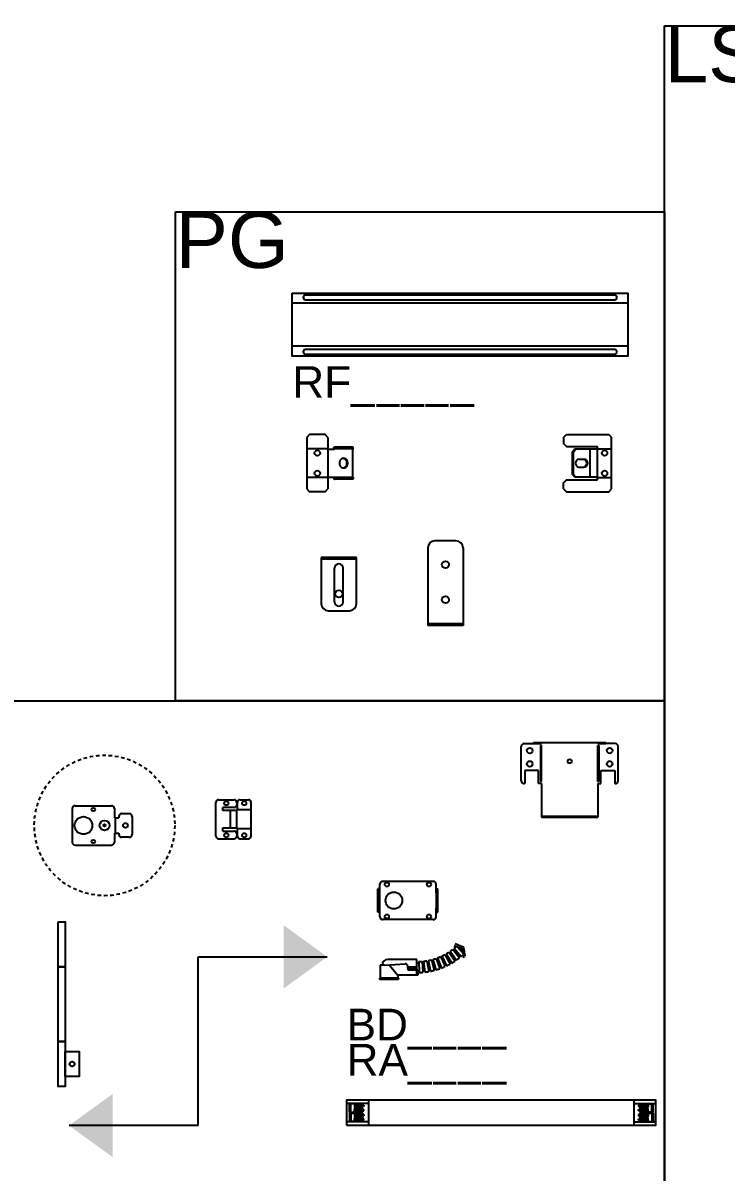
# Model space of a CAD drawing. Header units: inches. Extents: x 185 to 315, y 0 to 83.
# Drawn here: x 203.76 to 228.77, y 42.03 to 82.89 of the extents above; entities that cross this region are included whole.
import ezdxf

# ---------------------------------------------------------------- set-up
doc = ezdxf.new("R2010")
doc.units = ezdxf.units.IN
doc.header["$LTSCALE"] = 0.5
doc.header["$MEASUREMENT"] = 0
doc.linetypes.add('HIDDEN', pattern=[0.375, 0.25, -0.125])
doc.layers.get('0').update_dxf_attribs({"color": 255, "linetype": 'CONTINUOUS'})
doc.layers.add('CUST DWG', color=7, linetype='CONTINUOUS', lineweight=20)
for name, color, linetype in [('End Cap', 92, 'CONTINUOUS'), ('Hardware', 242, 'CONTINUOUS'), ('LED Board', 110, 'CONTINUOUS'), ('Mounting', 4, 'CONTINUOUS'), ('Reflector', 40, 'CONTINUOUS')]:
    doc.layers.add(name, color=color, linetype=linetype)
doc.layers.add('Joiner', color=11, linetype='CONTINUOUS', plot=False)
doc.layers.add('Text-Unprinted', color=131, linetype='CONTINUOUS', plot=False)
doc.styles.add('LSAD_Standard', font='arial.ttf')

# ---------------------------------------------------------------- blocks, each defined once
blk = doc.blocks.new('*U94')
at = {"layer": 'Mounting', "color": 0, "lineweight": 25, "transparency": 16777216}
for p, q in [((0.625, 1.301), (-0.625, 1.301)), ((-0.625, 1.301), (-0.625, -0.346)), ((0.625, 1.241), (-0.625, 1.241)), ((-0.375, 1.301), (-0.375, 1.241)), ((0.375, 1.241), (0.375, 1.301)), ((0.625, -0.346), (0.625, 1.301)), ((-0.156, -0.277), (-0.156, 0.911)), ((0.157, -0.277), (0.157, 0.911)), ((-0.375, -0.596), (0.375, -0.596))]:
    blk.add_line(p, q, dxfattribs=at)
blk.add_circle((0, 0), 0.13, dxfattribs=at)
for centre, radius, start, end in [((0, 0.911), 0.157, 0, 180), ((-0.375, -0.346), 0.25, 180, 270), ((0, -0.277), 0.156, 180, 0), ((0.375, -0.346), 0.25, 270, 0)]:
    blk.add_arc(centre, radius, start, end, dxfattribs=at)
blk = doc.blocks.new('*U95')
at = {"layer": 'Mounting', "color": 0, "ltscale": 0.5, "transparency": 16777216}
for p, q in [((0.375, 3.014), (-0.375, 3.014)), ((-0.625, 2.764), (-0.625, 0)), ((0.625, 2.764), (0.625, 0)), ((0.625, 0.06), (-0.625, 0.06)), ((0.625, 0), (-0.625, 0)), ((-0.375, 0.06), (-0.375, 0)), ((0.375, 0.06), (0.375, 0)), ((0.625, 0.136), (0.625, 0))]:
    blk.add_line(p, q, dxfattribs=at)
for centre in [(0, 2.167), (0, 0.917)]:
    blk.add_circle(centre, 0.125, dxfattribs=at)
for centre, start, end in [((-0.375, 2.764), 90, 180), ((0.375, 2.764), 0, 90)]:
    blk.add_arc(centre, 0.25, start, end, dxfattribs=at)
blk = doc.blocks.new('*U96')
at = {"layer": 'Joiner', "linetype": 'Continuous', "transparency": 16777216}
for p, q in [((-1.9, 1.018), (-2, 0.917)), ((-2, 0.917), (-2, -0.917)), ((-1.35, 1.018), (-1.9, 1.018)), ((-1.25, 0.917), (-1.35, 1.018)), ((-1.25, 0.917), (-1.25, -0.917)), ((7.133, 0.918), (7.233, 1.018)), ((7.133, 0.918), (7.133, 0.696)), ((7.233, 1.018), (8.744, 1.018)), ((8.744, 1.018), (8.844, 0.918)), ((8.844, -0.918), (8.844, 0.918)), ((-1.25, 0.509), (-2, 0.509)), ((-1.25, 0.502), (-1.014, 0.502)), ((-0.352, 0.573), (-1.01, 0.573)), ((-0.352, 0.509), (-1.01, 0.509)), ((-1.002, 0.573), (-1.002, 0.509)), ((-0.865, 0.509), (-0.865, 0.573)), ((-0.389, 0.573), (-0.389, 0.509)), ((-0.365, -0.502), (-0.365, 0.502)), ((-0.352, 0.509), (-0.352, 0.573)), ((7.233, 0.596), (7.133, 0.696)), ((7.133, 0.696), (7.233, 0.596)), ((7.233, 0.596), (8.344, 0.596)), ((7.233, 0.596), (8.344, 0.596)), ((7.45, 0.402), (7.537, 0.502)), ((7.537, 0.502), (7.45, 0.402)), ((7.576, 0.502), (7.49, 0.402)), ((7.49, 0.402), (7.576, 0.502)), ((8.344, 0.502), (7.537, 0.502)), ((8.064, 0.502), (8.064, -0.502)), ((8.344, -0.596), (8.344, 0.596)), ((8.344, 0.51), (8.844, 0.51)), ((7.45, -0.402), (7.45, 0.402)), ((7.49, 0.402), (7.45, 0.402)), ((7.49, -0.402), (7.49, 0.402)), ((7.682, 0.141), (7.872, 0.141)), ((7.45, -0.402), (7.49, -0.402)), ((7.537, -0.502), (7.45, -0.402)), ((7.49, -0.402), (7.576, -0.502)), ((7.682, -0.141), (7.872, -0.141)), ((-1.25, -0.509), (-2, -0.509)), ((-1.25, -0.502), (-1.014, -0.502)), ((-0.352, -0.509), (-1.01, -0.509)), ((-0.352, -0.573), (-1.01, -0.573)), ((-1.002, -0.573), (-1.002, -0.509)), ((-0.865, -0.509), (-0.865, -0.573)), ((-0.389, -0.573), (-0.389, -0.509)), ((-0.352, -0.509), (-0.352, -0.573)), ((7.233, -0.596), (7.133, -0.696)), ((7.133, -0.696), (7.233, -0.596)), ((7.133, -0.918), (7.133, -0.696)), ((7.233, -0.596), (8.344, -0.596)), ((7.233, -0.596), (8.344, -0.596)), ((8.344, -0.502), (7.537, -0.502)), ((8.344, -0.51), (8.844, -0.51)), ((-2, -0.917), (-1.9, -1.018)), ((-1.35, -1.018), (-1.9, -1.018)), ((-1.35, -1.018), (-1.25, -0.917)), ((7.133, -0.918), (7.233, -1.018)), ((7.233, -1.018), (8.744, -1.018)), ((8.744, -1.018), (8.844, -0.918))]:
    blk.add_line(p, q, dxfattribs=at)
at = {"layer": 'Joiner', "linetype": 'Continuous', "transparency": 16777216, "flags": 128}
for points in [[(-1.046, 0.502), (-1.046, 0.514), (-1.044, 0.526), (-1.041, 0.537), (-1.038, 0.547), (-1.033, 0.556), (-1.028, 0.563), (-1.023, 0.569), (-1.017, 0.572), (-1.01, 0.573)], [(-1.014, 0.502), (-1.014, 0.503), (-1.014, 0.505), (-1.014, 0.506), (-1.013, 0.507), (-1.013, 0.508), (-1.012, 0.509), (-1.011, 0.509), (-1.01, 0.509)], [(-0.361, 0.509), (-0.362, 0.509), (-0.362, 0.509), (-0.363, 0.508), (-0.364, 0.507), (-0.364, 0.506), (-0.365, 0.505), (-0.365, 0.503), (-0.365, 0.502)], [(-0.541, 0), (-0.541, 0.018), (-0.544, 0.036), (-0.548, 0.053), (-0.553, 0.07), (-0.561, 0.086), (-0.569, 0.101), (-0.579, 0.115), (-0.59, 0.128), (-0.602, 0.139), (-0.615, 0.149), (-0.629, 0.157), (-0.644, 0.164), (-0.659, 0.168), (-0.674, 0.171), (-0.69, 0.172), (-0.705, 0.171), (-0.721, 0.168), (-0.736, 0.164), (-0.75, 0.157), (-0.764, 0.149), (-0.777, 0.139), (-0.789, 0.128), (-0.8, 0.115), (-0.81, 0.101), (-0.819, 0.086), (-0.826, 0.07), (-0.831, 0.053), (-0.835, 0.036), (-0.838, 0.018), (-0.839, 0), (-0.838, -0.018), (-0.835, -0.036), (-0.831, -0.053), (-0.826, -0.07), (-0.819, -0.086), (-0.81, -0.101), (-0.8, -0.115), (-0.789, -0.128), (-0.777, -0.139), (-0.764, -0.149), (-0.75, -0.157), (-0.736, -0.164), (-0.721, -0.168), (-0.705, -0.171), (-0.69, -0.172), (-0.674, -0.171), (-0.659, -0.168), (-0.644, -0.164), (-0.629, -0.157), (-0.615, -0.149), (-0.602, -0.139), (-0.59, -0.128), (-0.579, -0.115), (-0.569, -0.101), (-0.561, -0.086), (-0.553, -0.07), (-0.548, -0.053), (-0.544, -0.036), (-0.541, -0.018), (-0.541, 0)], [(-1.046, -0.502), (-1.046, -0.514), (-1.044, -0.526), (-1.041, -0.537), (-1.038, -0.547), (-1.033, -0.556), (-1.028, -0.563), (-1.023, -0.569), (-1.017, -0.572), (-1.01, -0.573)], [(-1.014, -0.502), (-1.014, -0.503), (-1.014, -0.505), (-1.014, -0.506), (-1.013, -0.507), (-1.013, -0.508), (-1.012, -0.509), (-1.011, -0.509), (-1.01, -0.509)], [(-0.361, -0.509), (-0.362, -0.509), (-0.362, -0.509), (-0.363, -0.508), (-0.364, -0.507), (-0.364, -0.506), (-0.365, -0.505), (-0.365, -0.503), (-0.365, -0.502)]]:
    blk.add_lwpolyline(points, dxfattribs=at)
at = {"layer": 'Joiner', "linetype": 'Continuous', "transparency": 16777216}
for centre, radius in [((-1.625, 0.36), 0.0967), ((8.594, 0.36), 0.0968), ((-1.625, -0.36), 0.0967), ((8.594, -0.36), 0.0968)]:
    blk.add_circle(centre, radius, dxfattribs=at)
for centre, radius, start, end in [((-0.745, 0), 0.175, 282.8767, 77.1233), ((7.698, 0), 0.142, 96.501, 263.499), ((7.816, 0), 0.142, 276.501, 83.499), ((7.856, 0), 0.142, 276.501, 83.499)]:
    blk.add_arc(centre, radius, start, end, dxfattribs=at)
blk = doc.blocks.new('*U97')
at = {"layer": 'Mounting', "color": 0, "transparency": 16777216}
for p, q in [((11.469, 1.047), (0.469, 1.047)), ((0.469, 0.887), (11.469, 0.887)), ((11.938, 0.765), (0, 0.765)), ((11.938, -0.765), (0, -0.765)), ((11.469, -0.887), (0.469, -0.887)), ((0.469, -1.047), (11.469, -1.047))]:
    blk.add_line(p, q, dxfattribs=at)
blk.add_lwpolyline([(0, 1.125), (11.938, 1.125), (11.938, -1.125), (0, -1.125)], close=True, dxfattribs=at)
for centre, start, end in [((0.469, 0.967), 90, 270), ((11.469, 0.967), 270, 90), ((0.469, -0.967), 90, 270), ((11.469, -0.967), 270, 90)]:
    blk.add_arc(centre, 0.08, start, end, dxfattribs=at)
at = {"layer": 'CUST DWG', "ltscale": 0.5, "transparency": 16777216, "style": 'LSAD_Standard'}
blk.add_attdef('REFL1_PN', (0, -2.603), '', height=1.125, dxfattribs=at)
blk = doc.blocks.new('*U106')
at = {"layer": 'Mounting', "color": 0, "transparency": 16777216}
for p, q in [((0.785, 0.447), (0.785, -0.447)), ((10.215, 0.447), (10.215, -0.447)), ((0.785, 0.327), (0, 0.327)), ((0.098, 0.317), (0.104, 0.323)), ((0.098, 0.317), (0.104, 0.323)), ((0.562, 0.317), (0.098, 0.317)), ((0.098, 0.018), (0.098, 0.317)), ((0.098, 0.018), (0.562, 0.018)), ((0.098, 0.018), (0.104, 0.012)), ((0.1, 0.289), (0.102, 0.289)), ((0.105, 0.289), (0.1, 0.289)), ((0.1, 0.203), (0.105, 0.203)), ((0.1, 0.203), (0.102, 0.203)), ((0.1, 0.132), (0.102, 0.132)), ((0.105, 0.132), (0.1, 0.132)), ((0.1, 0.045), (0.105, 0.045)), ((0.1, 0.045), (0.102, 0.045)), ((0.102, 0.289), (0.105, 0.289)), ((0.105, 0.203), (0.102, 0.203)), ((0.102, 0.132), (0.105, 0.132)), ((0.105, 0.045), (0.102, 0.045)), ((0.557, 0.323), (0.104, 0.323)), ((0.557, 0.012), (0.104, 0.012)), ((0.141, 0.323), (0.136, 0.317)), ((0.136, 0.018), (0.136, 0.317)), ((0.141, 0.012), (0.136, 0.018)), ((0.147, 0.317), (0.147, 0.323)), ((0.147, 0.018), (0.147, 0.317)), ((0.147, 0.018), (0.147, 0.012)), ((0.276, 0.294), (0.276, 0.198)), ((0.276, 0.04), (0.276, 0.137)), ((0.303, 0.302), (0.285, 0.302)), ((0.285, 0.19), (0.303, 0.19)), ((0.285, 0.145), (0.303, 0.145)), ((0.303, 0.032), (0.285, 0.032)), ((0.303, 0.317), (0.299, 0.323)), ((0.303, 0.018), (0.299, 0.012)), ((0.303, 0.317), (0.303, 0.302)), ((0.303, 0.19), (0.303, 0.145)), ((0.303, 0.018), (0.303, 0.032)), ((0.314, 0.208), (0.314, 0.283)), ((0.314, 0.126), (0.314, 0.051)), ((0.333, 0.289), (0.32, 0.289)), ((0.32, 0.203), (0.333, 0.203)), ((0.32, 0.132), (0.333, 0.132)), ((0.333, 0.045), (0.32, 0.045)), ((0.328, 0.236), (0.328, 0.256)), ((0.328, 0.098), (0.328, 0.079)), ((0.332, 0.26), (0.362, 0.26)), ((0.362, 0.232), (0.332, 0.232)), ((0.362, 0.102), (0.332, 0.102)), ((0.332, 0.075), (0.362, 0.075)), ((0.336, 0.289), (0.333, 0.289)), ((0.333, 0.203), (0.336, 0.203)), ((0.333, 0.132), (0.336, 0.132)), ((0.336, 0.045), (0.333, 0.045)), ((0.356, 0.289), (0.336, 0.289)), ((0.336, 0.203), (0.356, 0.203)), ((0.336, 0.132), (0.356, 0.132)), ((0.356, 0.045), (0.336, 0.045)), ((0.359, 0.289), (0.356, 0.289)), ((0.356, 0.203), (0.359, 0.203)), ((0.356, 0.132), (0.359, 0.132)), ((0.359, 0.045), (0.356, 0.045)), ((0.385, 0.289), (0.359, 0.289)), ((0.359, 0.203), (0.385, 0.203)), ((0.359, 0.132), (0.385, 0.132)), ((0.385, 0.045), (0.359, 0.045)), ((0.366, 0.256), (0.366, 0.236)), ((0.366, 0.079), (0.366, 0.098)), ((0.393, 0.289), (0.385, 0.289)), ((0.385, 0.203), (0.393, 0.203)), ((0.385, 0.132), (0.393, 0.132)), ((0.393, 0.045), (0.385, 0.045)), ((0.402, 0.289), (0.393, 0.289)), ((0.393, 0.203), (0.402, 0.203)), ((0.393, 0.132), (0.402, 0.132)), ((0.402, 0.045), (0.393, 0.045)), ((0.402, 0.289), (0.402, 0.289)), ((0.402, 0.045), (0.402, 0.045)), ((0.404, 0.287), (0.404, 0.205)), ((0.404, 0.047), (0.404, 0.13)), ((0.416, 0.277), (0.41, 0.277)), ((0.416, 0.215), (0.41, 0.215)), ((0.416, 0.12), (0.41, 0.12)), ((0.416, 0.057), (0.41, 0.057)), ((0.415, 0.317), (0.418, 0.323)), ((0.415, 0.317), (0.415, 0.308)), ((0.42, 0.304), (0.415, 0.308)), ((0.415, 0.184), (0.42, 0.188)), ((0.415, 0.15), (0.415, 0.184)), ((0.415, 0.15), (0.42, 0.146)), ((0.42, 0.03), (0.415, 0.026)), ((0.415, 0.018), (0.415, 0.026)), ((0.415, 0.018), (0.418, 0.012)), ((0.416, 0.277), (0.43, 0.277)), ((0.43, 0.215), (0.416, 0.215)), ((0.43, 0.12), (0.416, 0.12)), ((0.416, 0.057), (0.43, 0.057)), ((0.525, 0.304), (0.42, 0.304)), ((0.42, 0.188), (0.525, 0.188)), ((0.42, 0.146), (0.525, 0.146)), ((0.525, 0.03), (0.42, 0.03)), ((0.433, 0.275), (0.433, 0.217)), ((0.433, 0.059), (0.433, 0.118)), ((0.49, 0.275), (0.49, 0.217)), ((0.49, 0.059), (0.49, 0.118)), ((0.531, 0.277), (0.492, 0.277)), ((0.531, 0.215), (0.492, 0.215)), ((0.531, 0.12), (0.492, 0.12)), ((0.531, 0.057), (0.492, 0.057)), ((0.531, 0.277), (0.531, 0.298)), ((0.531, 0.194), (0.531, 0.215)), ((0.531, 0.141), (0.531, 0.12)), ((0.531, 0.057), (0.531, 0.036)), ((0.551, 0.317), (0.547, 0.323)), ((0.551, 0.018), (0.547, 0.012)), ((0.551, 0.317), (0.551, 0.018)), ((0.562, 0.317), (0.557, 0.323)), ((0.562, 0.018), (0.557, 0.012)), ((0.562, 0.018), (0.562, 0.317)), ((0.562, 0.271), (0.604, 0.271)), ((0.604, 0.22), (0.562, 0.22)), ((0.604, 0.114), (0.562, 0.114)), ((0.562, 0.063), (0.604, 0.063)), ((0.604, 0.271), (0.61, 0.266)), ((0.61, 0.226), (0.604, 0.22)), ((0.61, 0.108), (0.604, 0.114)), ((0.604, 0.063), (0.61, 0.069)), ((0.61, 0.266), (0.61, 0.226)), ((0.61, 0.069), (0.61, 0.108)), ((10.215, 0.327), (11, 0.327)), ((10.396, 0.271), (10.39, 0.266)), ((10.39, 0.266), (10.39, 0.226)), ((10.39, 0.226), (10.396, 0.22)), ((10.39, 0.108), (10.396, 0.114)), ((10.39, 0.069), (10.39, 0.108)), ((10.396, 0.063), (10.39, 0.069)), ((10.438, 0.271), (10.396, 0.271)), ((10.396, 0.22), (10.438, 0.22)), ((10.396, 0.114), (10.438, 0.114)), ((10.438, 0.063), (10.396, 0.063)), ((10.438, 0.317), (10.443, 0.323)), ((10.438, 0.317), (10.902, 0.317)), ((10.438, 0.018), (10.438, 0.317)), ((10.902, 0.018), (10.438, 0.018)), ((10.438, 0.018), (10.443, 0.012)), ((10.443, 0.323), (10.896, 0.323)), ((10.443, 0.012), (10.896, 0.012)), ((10.449, 0.317), (10.453, 0.323)), ((10.449, 0.317), (10.449, 0.018)), ((10.449, 0.018), (10.453, 0.012)), ((10.469, 0.277), (10.469, 0.298)), ((10.469, 0.277), (10.508, 0.277)), ((10.469, 0.194), (10.469, 0.215)), ((10.469, 0.215), (10.508, 0.215)), ((10.469, 0.141), (10.469, 0.12)), ((10.469, 0.12), (10.508, 0.12)), ((10.469, 0.057), (10.469, 0.036)), ((10.469, 0.057), (10.508, 0.057)), ((10.475, 0.304), (10.58, 0.304)), ((10.58, 0.188), (10.475, 0.188)), ((10.58, 0.146), (10.475, 0.146)), ((10.475, 0.03), (10.58, 0.03)), ((10.51, 0.275), (10.51, 0.217)), ((10.51, 0.059), (10.51, 0.118)), ((10.567, 0.275), (10.567, 0.217)), ((10.567, 0.059), (10.567, 0.118)), ((10.584, 0.277), (10.57, 0.277)), ((10.57, 0.215), (10.584, 0.215)), ((10.57, 0.12), (10.584, 0.12)), ((10.584, 0.057), (10.57, 0.057)), ((10.58, 0.304), (10.585, 0.308)), ((10.585, 0.184), (10.58, 0.188)), ((10.585, 0.15), (10.58, 0.146)), ((10.58, 0.03), (10.585, 0.026)), ((10.585, 0.317), (10.582, 0.323)), ((10.585, 0.018), (10.582, 0.012)), ((10.584, 0.277), (10.59, 0.277)), ((10.584, 0.215), (10.59, 0.215)), ((10.584, 0.12), (10.59, 0.12)), ((10.584, 0.057), (10.59, 0.057)), ((10.585, 0.317), (10.585, 0.308)), ((10.585, 0.15), (10.585, 0.184)), ((10.585, 0.018), (10.585, 0.026)), ((10.596, 0.287), (10.596, 0.205)), ((10.596, 0.047), (10.596, 0.13)), ((10.598, 0.289), (10.607, 0.289)), ((10.598, 0.289), (10.598, 0.289)), ((10.607, 0.203), (10.598, 0.203)), ((10.607, 0.132), (10.598, 0.132)), ((10.598, 0.045), (10.607, 0.045)), ((10.598, 0.045), (10.598, 0.045)), ((10.607, 0.289), (10.615, 0.289)), ((10.615, 0.203), (10.607, 0.203)), ((10.615, 0.132), (10.607, 0.132)), ((10.607, 0.045), (10.615, 0.045)), ((10.615, 0.289), (10.641, 0.289)), ((10.641, 0.203), (10.615, 0.203)), ((10.641, 0.132), (10.615, 0.132)), ((10.615, 0.045), (10.641, 0.045)), ((10.634, 0.256), (10.634, 0.236)), ((10.634, 0.079), (10.634, 0.098)), ((10.668, 0.26), (10.638, 0.26)), ((10.638, 0.232), (10.668, 0.232)), ((10.638, 0.102), (10.668, 0.102)), ((10.668, 0.075), (10.638, 0.075)), ((10.641, 0.289), (10.644, 0.289)), ((10.644, 0.203), (10.641, 0.203)), ((10.644, 0.132), (10.641, 0.132)), ((10.641, 0.045), (10.644, 0.045)), ((10.644, 0.289), (10.664, 0.289)), ((10.664, 0.203), (10.644, 0.203)), ((10.664, 0.132), (10.644, 0.132)), ((10.644, 0.045), (10.664, 0.045)), ((10.664, 0.289), (10.667, 0.289)), ((10.667, 0.203), (10.664, 0.203)), ((10.667, 0.132), (10.664, 0.132)), ((10.664, 0.045), (10.667, 0.045)), ((10.667, 0.289), (10.68, 0.289)), ((10.68, 0.203), (10.667, 0.203)), ((10.68, 0.132), (10.667, 0.132)), ((10.667, 0.045), (10.68, 0.045)), ((10.672, 0.236), (10.672, 0.256)), ((10.672, 0.098), (10.672, 0.079)), ((10.686, 0.208), (10.686, 0.283)), ((10.686, 0.126), (10.686, 0.051)), ((10.697, 0.317), (10.701, 0.323)), ((10.697, 0.317), (10.697, 0.302)), ((10.697, 0.302), (10.715, 0.302)), ((10.697, 0.19), (10.697, 0.145)), ((10.715, 0.19), (10.697, 0.19)), ((10.715, 0.145), (10.697, 0.145)), ((10.697, 0.032), (10.715, 0.032)), ((10.697, 0.018), (10.697, 0.032)), ((10.697, 0.018), (10.701, 0.012)), ((10.724, 0.294), (10.724, 0.198)), ((10.724, 0.04), (10.724, 0.137)), ((10.853, 0.317), (10.853, 0.323)), ((10.853, 0.018), (10.853, 0.317)), ((10.853, 0.018), (10.853, 0.012)), ((10.859, 0.323), (10.864, 0.317)), ((10.859, 0.012), (10.864, 0.018)), ((10.864, 0.018), (10.864, 0.317)), ((10.898, 0.289), (10.895, 0.289)), ((10.895, 0.289), (10.9, 0.289)), ((10.895, 0.203), (10.898, 0.203)), ((10.9, 0.203), (10.895, 0.203)), ((10.898, 0.132), (10.895, 0.132)), ((10.895, 0.132), (10.9, 0.132)), ((10.895, 0.045), (10.898, 0.045)), ((10.9, 0.045), (10.895, 0.045)), ((10.902, 0.317), (10.896, 0.323)), ((10.902, 0.317), (10.896, 0.323)), ((10.902, 0.018), (10.896, 0.012)), ((10.9, 0.289), (10.898, 0.289)), ((10.9, 0.203), (10.898, 0.203)), ((10.9, 0.132), (10.898, 0.132)), ((10.9, 0.045), (10.898, 0.045)), ((10.902, 0.018), (10.902, 0.317)), ((0.785, -0.327), (0, -0.327)), ((0.098, -0.018), (0.104, -0.012)), ((0.098, -0.018), (0.562, -0.018)), ((0.098, -0.018), (0.098, -0.317)), ((0.562, -0.317), (0.098, -0.317)), ((0.098, -0.317), (0.104, -0.323)), ((0.098, -0.317), (0.104, -0.323)), ((0.1, -0.045), (0.105, -0.045)), ((0.1, -0.045), (0.102, -0.045)), ((0.1, -0.132), (0.102, -0.132)), ((0.105, -0.132), (0.1, -0.132)), ((0.1, -0.203), (0.105, -0.203)), ((0.1, -0.203), (0.102, -0.203)), ((0.1, -0.289), (0.102, -0.289)), ((0.105, -0.289), (0.1, -0.289)), ((0.105, -0.045), (0.102, -0.045)), ((0.102, -0.132), (0.105, -0.132)), ((0.105, -0.203), (0.102, -0.203)), ((0.102, -0.289), (0.105, -0.289)), ((0.557, -0.012), (0.104, -0.012)), ((0.557, -0.323), (0.104, -0.323)), ((0.141, -0.012), (0.136, -0.018)), ((0.136, -0.018), (0.136, -0.317)), ((0.141, -0.323), (0.136, -0.317)), ((0.147, -0.018), (0.147, -0.012)), ((0.147, -0.018), (0.147, -0.317)), ((0.147, -0.317), (0.147, -0.323)), ((0.276, -0.04), (0.276, -0.137)), ((0.276, -0.294), (0.276, -0.198)), ((0.303, -0.032), (0.285, -0.032)), ((0.285, -0.145), (0.303, -0.145)), ((0.285, -0.19), (0.303, -0.19)), ((0.303, -0.302), (0.285, -0.302)), ((0.303, -0.018), (0.299, -0.012)), ((0.303, -0.317), (0.299, -0.323)), ((0.303, -0.018), (0.303, -0.032)), ((0.303, -0.19), (0.303, -0.145)), ((0.303, -0.317), (0.303, -0.302)), ((0.314, -0.126), (0.314, -0.051)), ((0.314, -0.208), (0.314, -0.283)), ((0.333, -0.045), (0.32, -0.045)), ((0.32, -0.132), (0.333, -0.132)), ((0.32, -0.203), (0.333, -0.203)), ((0.333, -0.289), (0.32, -0.289)), ((0.328, -0.098), (0.328, -0.079)), ((0.328, -0.236), (0.328, -0.256)), ((0.332, -0.075), (0.362, -0.075)), ((0.362, -0.102), (0.332, -0.102)), ((0.362, -0.232), (0.332, -0.232)), ((0.332, -0.26), (0.362, -0.26)), ((0.336, -0.045), (0.333, -0.045)), ((0.333, -0.132), (0.336, -0.132)), ((0.333, -0.203), (0.336, -0.203)), ((0.336, -0.289), (0.333, -0.289)), ((0.356, -0.045), (0.336, -0.045)), ((0.336, -0.132), (0.356, -0.132)), ((0.336, -0.203), (0.356, -0.203)), ((0.356, -0.289), (0.336, -0.289)), ((0.359, -0.045), (0.356, -0.045)), ((0.356, -0.132), (0.359, -0.132)), ((0.356, -0.203), (0.359, -0.203)), ((0.359, -0.289), (0.356, -0.289)), ((0.385, -0.045), (0.359, -0.045)), ((0.359, -0.132), (0.385, -0.132)), ((0.359, -0.203), (0.385, -0.203)), ((0.385, -0.289), (0.359, -0.289)), ((0.366, -0.079), (0.366, -0.098)), ((0.366, -0.256), (0.366, -0.236)), ((0.393, -0.045), (0.385, -0.045)), ((0.385, -0.132), (0.393, -0.132)), ((0.385, -0.203), (0.393, -0.203)), ((0.393, -0.289), (0.385, -0.289)), ((0.402, -0.045), (0.393, -0.045)), ((0.393, -0.132), (0.402, -0.132)), ((0.393, -0.203), (0.402, -0.203)), ((0.402, -0.289), (0.393, -0.289)), ((0.402, -0.045), (0.402, -0.045)), ((0.402, -0.289), (0.402, -0.289)), ((0.404, -0.047), (0.404, -0.13)), ((0.404, -0.287), (0.404, -0.205)), ((0.416, -0.057), (0.41, -0.057)), ((0.416, -0.12), (0.41, -0.12)), ((0.416, -0.215), (0.41, -0.215)), ((0.416, -0.277), (0.41, -0.277)), ((0.415, -0.018), (0.418, -0.012)), ((0.415, -0.018), (0.415, -0.026)), ((0.42, -0.03), (0.415, -0.026)), ((0.415, -0.15), (0.42, -0.146)), ((0.415, -0.15), (0.415, -0.184)), ((0.415, -0.184), (0.42, -0.188)), ((0.42, -0.304), (0.415, -0.308)), ((0.415, -0.317), (0.415, -0.308)), ((0.415, -0.317), (0.418, -0.323)), ((0.416, -0.057), (0.43, -0.057)), ((0.43, -0.12), (0.416, -0.12)), ((0.43, -0.215), (0.416, -0.215)), ((0.416, -0.277), (0.43, -0.277)), ((0.525, -0.03), (0.42, -0.03)), ((0.42, -0.146), (0.525, -0.146)), ((0.42, -0.188), (0.525, -0.188)), ((0.525, -0.304), (0.42, -0.304)), ((0.433, -0.059), (0.433, -0.118)), ((0.433, -0.275), (0.433, -0.217)), ((0.49, -0.059), (0.49, -0.118)), ((0.49, -0.275), (0.49, -0.217)), ((0.531, -0.057), (0.492, -0.057)), ((0.531, -0.12), (0.492, -0.12)), ((0.531, -0.215), (0.492, -0.215)), ((0.531, -0.277), (0.492, -0.277)), ((0.531, -0.057), (0.531, -0.036)), ((0.531, -0.141), (0.531, -0.12)), ((0.531, -0.194), (0.531, -0.215)), ((0.531, -0.277), (0.531, -0.298)), ((0.551, -0.018), (0.547, -0.012)), ((0.551, -0.317), (0.547, -0.323)), ((0.551, -0.317), (0.551, -0.018)), ((0.562, -0.018), (0.557, -0.012)), ((0.562, -0.317), (0.557, -0.323)), ((0.562, -0.018), (0.562, -0.317)), ((0.562, -0.063), (0.604, -0.063)), ((0.604, -0.114), (0.562, -0.114)), ((0.604, -0.22), (0.562, -0.22)), ((0.562, -0.271), (0.604, -0.271)), ((0.604, -0.063), (0.61, -0.069)), ((0.61, -0.108), (0.604, -0.114)), ((0.61, -0.226), (0.604, -0.22)), ((0.604, -0.271), (0.61, -0.266)), ((0.61, -0.069), (0.61, -0.108)), ((0.61, -0.266), (0.61, -0.226)), ((10.215, -0.327), (11, -0.327)), ((10.396, -0.063), (10.39, -0.069)), ((10.39, -0.069), (10.39, -0.108)), ((10.39, -0.108), (10.396, -0.114)), ((10.39, -0.226), (10.396, -0.22)), ((10.39, -0.266), (10.39, -0.226)), ((10.396, -0.271), (10.39, -0.266)), ((10.438, -0.063), (10.396, -0.063)), ((10.396, -0.114), (10.438, -0.114)), ((10.396, -0.22), (10.438, -0.22)), ((10.438, -0.271), (10.396, -0.271)), ((10.438, -0.018), (10.443, -0.012)), ((10.902, -0.018), (10.438, -0.018)), ((10.438, -0.018), (10.438, -0.317)), ((10.438, -0.317), (10.902, -0.317)), ((10.438, -0.317), (10.443, -0.323)), ((10.443, -0.012), (10.896, -0.012)), ((10.443, -0.323), (10.896, -0.323)), ((10.449, -0.018), (10.453, -0.012)), ((10.449, -0.317), (10.449, -0.018)), ((10.449, -0.317), (10.453, -0.323)), ((10.469, -0.057), (10.469, -0.036)), ((10.469, -0.057), (10.508, -0.057)), ((10.469, -0.141), (10.469, -0.12)), ((10.469, -0.12), (10.508, -0.12)), ((10.469, -0.194), (10.469, -0.215)), ((10.469, -0.215), (10.508, -0.215)), ((10.469, -0.277), (10.469, -0.298)), ((10.469, -0.277), (10.508, -0.277)), ((10.475, -0.03), (10.58, -0.03)), ((10.58, -0.146), (10.475, -0.146)), ((10.58, -0.188), (10.475, -0.188)), ((10.475, -0.304), (10.58, -0.304)), ((10.51, -0.059), (10.51, -0.118)), ((10.51, -0.275), (10.51, -0.217)), ((10.567, -0.059), (10.567, -0.118)), ((10.567, -0.275), (10.567, -0.217)), ((10.584, -0.057), (10.57, -0.057)), ((10.57, -0.12), (10.584, -0.12)), ((10.57, -0.215), (10.584, -0.215)), ((10.584, -0.277), (10.57, -0.277)), ((10.58, -0.03), (10.585, -0.026)), ((10.585, -0.15), (10.58, -0.146)), ((10.585, -0.184), (10.58, -0.188)), ((10.58, -0.304), (10.585, -0.308)), ((10.585, -0.018), (10.582, -0.012)), ((10.585, -0.317), (10.582, -0.323)), ((10.584, -0.057), (10.59, -0.057)), ((10.584, -0.12), (10.59, -0.12)), ((10.584, -0.215), (10.59, -0.215)), ((10.584, -0.277), (10.59, -0.277)), ((10.585, -0.018), (10.585, -0.026)), ((10.585, -0.15), (10.585, -0.184)), ((10.585, -0.317), (10.585, -0.308)), ((10.596, -0.047), (10.596, -0.13)), ((10.596, -0.287), (10.596, -0.205)), ((10.598, -0.045), (10.607, -0.045)), ((10.598, -0.045), (10.598, -0.045)), ((10.607, -0.132), (10.598, -0.132)), ((10.607, -0.203), (10.598, -0.203)), ((10.598, -0.289), (10.607, -0.289)), ((10.598, -0.289), (10.598, -0.289)), ((10.607, -0.045), (10.615, -0.045)), ((10.615, -0.132), (10.607, -0.132)), ((10.615, -0.203), (10.607, -0.203)), ((10.607, -0.289), (10.615, -0.289)), ((10.615, -0.045), (10.641, -0.045)), ((10.641, -0.132), (10.615, -0.132)), ((10.641, -0.203), (10.615, -0.203)), ((10.615, -0.289), (10.641, -0.289)), ((10.634, -0.079), (10.634, -0.098)), ((10.634, -0.256), (10.634, -0.236)), ((10.668, -0.075), (10.638, -0.075)), ((10.638, -0.102), (10.668, -0.102)), ((10.638, -0.232), (10.668, -0.232)), ((10.668, -0.26), (10.638, -0.26)), ((10.641, -0.045), (10.644, -0.045)), ((10.644, -0.132), (10.641, -0.132)), ((10.644, -0.203), (10.641, -0.203)), ((10.641, -0.289), (10.644, -0.289)), ((10.644, -0.045), (10.664, -0.045)), ((10.664, -0.132), (10.644, -0.132)), ((10.664, -0.203), (10.644, -0.203)), ((10.644, -0.289), (10.664, -0.289)), ((10.664, -0.045), (10.667, -0.045)), ((10.667, -0.132), (10.664, -0.132)), ((10.667, -0.203), (10.664, -0.203)), ((10.664, -0.289), (10.667, -0.289)), ((10.667, -0.045), (10.68, -0.045)), ((10.68, -0.132), (10.667, -0.132)), ((10.68, -0.203), (10.667, -0.203)), ((10.667, -0.289), (10.68, -0.289)), ((10.672, -0.098), (10.672, -0.079)), ((10.672, -0.236), (10.672, -0.256)), ((10.686, -0.126), (10.686, -0.051)), ((10.686, -0.208), (10.686, -0.283)), ((10.697, -0.018), (10.701, -0.012)), ((10.697, -0.018), (10.697, -0.032)), ((10.697, -0.032), (10.715, -0.032)), ((10.697, -0.19), (10.697, -0.145)), ((10.715, -0.145), (10.697, -0.145)), ((10.715, -0.19), (10.697, -0.19)), ((10.697, -0.302), (10.715, -0.302)), ((10.697, -0.317), (10.697, -0.302)), ((10.697, -0.317), (10.701, -0.323)), ((10.724, -0.04), (10.724, -0.137)), ((10.724, -0.294), (10.724, -0.198)), ((10.853, -0.018), (10.853, -0.012)), ((10.853, -0.018), (10.853, -0.317)), ((10.853, -0.317), (10.853, -0.323)), ((10.859, -0.012), (10.864, -0.018)), ((10.859, -0.323), (10.864, -0.317)), ((10.864, -0.018), (10.864, -0.317)), ((10.895, -0.045), (10.898, -0.045)), ((10.9, -0.045), (10.895, -0.045)), ((10.898, -0.132), (10.895, -0.132)), ((10.895, -0.132), (10.9, -0.132)), ((10.895, -0.203), (10.898, -0.203)), ((10.9, -0.203), (10.895, -0.203)), ((10.898, -0.289), (10.895, -0.289)), ((10.895, -0.289), (10.9, -0.289)), ((10.902, -0.018), (10.896, -0.012)), ((10.902, -0.317), (10.896, -0.323)), ((10.902, -0.317), (10.896, -0.323)), ((10.9, -0.045), (10.898, -0.045)), ((10.9, -0.132), (10.898, -0.132)), ((10.9, -0.203), (10.898, -0.203)), ((10.9, -0.289), (10.898, -0.289)), ((10.902, -0.018), (10.902, -0.317))]:
    blk.add_line(p, q, dxfattribs=at)
blk.add_lwpolyline([(0, -0.447), (11, -0.447), (11, 0.447), (0, 0.447)], close=True, dxfattribs=at)
at = {"layer": 'Mounting', "color": 0, "transparency": 16777216, "flags": 128}
for points in [[(0.1, 0.289), (0.098, 0.288), (0.098, 0.287)], [(0.098, 0.205), (0.099, 0.203), (0.1, 0.203)], [(0.1, 0.132), (0.098, 0.131), (0.098, 0.129)], [(0.098, 0.047), (0.099, 0.045), (0.1, 0.045)], [(0.105, 0.289), (0.109, 0.289), (0.112, 0.287), (0.115, 0.283), (0.118, 0.279), (0.12, 0.274), (0.122, 0.268), (0.124, 0.261), (0.125, 0.253), (0.125, 0.246), (0.125, 0.238), (0.124, 0.231), (0.122, 0.224), (0.12, 0.218), (0.118, 0.213), (0.115, 0.208), (0.112, 0.205), (0.109, 0.203), (0.105, 0.203)], [(0.105, 0.132), (0.109, 0.131), (0.112, 0.129), (0.115, 0.126), (0.118, 0.122), (0.12, 0.116), (0.122, 0.11), (0.124, 0.103), (0.125, 0.096), (0.125, 0.088), (0.125, 0.081), (0.124, 0.074), (0.122, 0.067), (0.12, 0.061), (0.118, 0.055), (0.115, 0.051), (0.112, 0.048), (0.109, 0.046), (0.105, 0.045)], [(10.895, 0.289), (10.891, 0.289), (10.888, 0.287), (10.885, 0.283), (10.882, 0.279), (10.88, 0.274), (10.878, 0.268), (10.876, 0.261), (10.875, 0.253), (10.875, 0.246), (10.875, 0.238), (10.876, 0.231), (10.878, 0.224), (10.88, 0.218), (10.882, 0.213), (10.885, 0.208), (10.888, 0.205), (10.891, 0.203), (10.895, 0.203)], [(10.895, 0.132), (10.891, 0.131), (10.888, 0.129), (10.885, 0.126), (10.882, 0.122), (10.88, 0.116), (10.878, 0.11), (10.876, 0.103), (10.875, 0.096), (10.875, 0.088), (10.875, 0.081), (10.876, 0.074), (10.878, 0.067), (10.88, 0.061), (10.882, 0.055), (10.885, 0.051), (10.888, 0.048), (10.891, 0.046), (10.895, 0.045)], [(10.9, 0.289), (10.902, 0.288), (10.902, 0.287)], [(10.902, 0.205), (10.901, 0.203), (10.9, 0.203)], [(10.9, 0.132), (10.902, 0.131), (10.902, 0.129)], [(10.902, 0.047), (10.901, 0.045), (10.9, 0.045)], [(0.098, -0.047), (0.099, -0.045), (0.1, -0.045)], [(0.1, -0.132), (0.098, -0.131), (0.098, -0.129)], [(0.098, -0.205), (0.099, -0.203), (0.1, -0.203)], [(0.1, -0.289), (0.098, -0.288), (0.098, -0.287)], [(0.105, -0.132), (0.109, -0.131), (0.112, -0.129), (0.115, -0.126), (0.118, -0.122), (0.12, -0.116), (0.122, -0.11), (0.124, -0.103), (0.125, -0.096), (0.125, -0.088), (0.125, -0.081), (0.124, -0.074), (0.122, -0.067), (0.12, -0.061), (0.118, -0.055), (0.115, -0.051), (0.112, -0.048), (0.109, -0.046), (0.105, -0.045)], [(0.105, -0.289), (0.109, -0.289), (0.112, -0.287), (0.115, -0.283), (0.118, -0.279), (0.12, -0.274), (0.122, -0.268), (0.124, -0.261), (0.125, -0.253), (0.125, -0.246), (0.125, -0.238), (0.124, -0.231), (0.122, -0.224), (0.12, -0.218), (0.118, -0.213), (0.115, -0.208), (0.112, -0.205), (0.109, -0.203), (0.105, -0.203)], [(10.895, -0.132), (10.891, -0.131), (10.888, -0.129), (10.885, -0.126), (10.882, -0.122), (10.88, -0.116), (10.878, -0.11), (10.876, -0.103), (10.875, -0.096), (10.875, -0.088), (10.875, -0.081), (10.876, -0.074), (10.878, -0.067), (10.88, -0.061), (10.882, -0.055), (10.885, -0.051), (10.888, -0.048), (10.891, -0.046), (10.895, -0.045)], [(10.895, -0.289), (10.891, -0.289), (10.888, -0.287), (10.885, -0.283), (10.882, -0.279), (10.88, -0.274), (10.878, -0.268), (10.876, -0.261), (10.875, -0.253), (10.875, -0.246), (10.875, -0.238), (10.876, -0.231), (10.878, -0.224), (10.88, -0.218), (10.882, -0.213), (10.885, -0.208), (10.888, -0.205), (10.891, -0.203), (10.895, -0.203)], [(10.902, -0.047), (10.901, -0.045), (10.9, -0.045)], [(10.9, -0.132), (10.902, -0.131), (10.902, -0.129)], [(10.902, -0.205), (10.901, -0.203), (10.9, -0.203)], [(10.9, -0.289), (10.902, -0.288), (10.902, -0.287)]]:
    blk.add_lwpolyline(points, dxfattribs=at)
at = {"layer": 'Mounting', "color": 0, "transparency": 16777216}
for centre, radius, start, end in [((0.284, 0.294), 0.00815, 87.0059, 178.163), ((0.284, 0.198), 0.00816, 181.9, 272.9311), ((0.284, 0.136), 0.00816, 87.0689, 178.1), ((0.284, 0.04), 0.00815, 181.837, 272.9941), ((0.32, 0.283), 0.00591, 90, 180), ((0.32, 0.208), 0.00591, 180, 270), ((0.32, 0.126), 0.00591, 90, 180), ((0.32, 0.051), 0.00591, 180, 270), ((0.332, 0.256), 0.00394, 90, 180), ((0.332, 0.236), 0.00394, 180, 270), ((0.332, 0.098), 0.00394, 90, 180), ((0.332, 0.079), 0.00394, 180, 270), ((0.362, 0.256), 0.00394, 360, 90), ((0.362, 0.236), 0.00394, 270, 360), ((0.362, 0.098), 0.00394, 0, 90), ((0.362, 0.079), 0.00394, 270, 0), ((0.402, 0.287), 0.00197, 360, 90), ((0.402, 0.205), 0.00197, 270, 359.9999), ((0.402, 0.13), 0.00197, 0.0001, 90), ((0.402, 0.047), 0.00197, 270, 0), ((0.41, 0.283), 0.00591, 180, 270), ((0.41, 0.209), 0.00591, 90, 180), ((0.41, 0.125), 0.00591, 180, 270), ((0.41, 0.051), 0.00591, 90, 180), ((0.431, 0.275), 0.0021, 3.3177, 96.0197), ((0.43, 0.217), 0.00216, 265.5009, 355.1659), ((0.43, 0.117), 0.00216, 4.8341, 94.4991), ((0.431, 0.059), 0.0021, 263.9803, 356.6823), ((0.492, 0.275), 0.00197, 90, 180), ((0.492, 0.217), 0.00197, 180, 270), ((0.492, 0.118), 0.00197, 90, 180), ((0.492, 0.059), 0.00197, 180, 270), ((0.525, 0.298), 0.00591, 360, 90), ((0.525, 0.194), 0.00591, 270, 360), ((0.525, 0.141), 0.00591, 0, 90), ((0.525, 0.036), 0.00591, 270, 0), ((10.475, 0.298), 0.00591, 90, 180), ((10.475, 0.194), 0.00591, 180, 270), ((10.475, 0.141), 0.00591, 90, 180), ((10.475, 0.036), 0.00591, 180, 270), ((10.508, 0.275), 0.00197, 0, 90), ((10.508, 0.217), 0.00197, 270, 0), ((10.508, 0.118), 0.00197, 360, 90), ((10.508, 0.059), 0.00197, 270, 360), ((10.569, 0.275), 0.0021, 83.9803, 176.6823), ((10.57, 0.217), 0.00216, 184.8341, 274.4991), ((10.57, 0.117), 0.00216, 85.5009, 175.1659), ((10.569, 0.059), 0.0021, 183.3177, 276.0197), ((10.59, 0.283), 0.00591, 270, 0), ((10.59, 0.209), 0.00591, 0, 90), ((10.59, 0.125), 0.00591, 270, 360), ((10.59, 0.051), 0.00591, 360, 90), ((10.598, 0.287), 0.00197, 90, 180), ((10.598, 0.205), 0.00197, 180.0001, 270), ((10.598, 0.13), 0.00197, 90, 179.9999), ((10.598, 0.047), 0.00197, 180, 270), ((10.638, 0.256), 0.00394, 90, 180), ((10.638, 0.236), 0.00394, 180, 270), ((10.638, 0.098), 0.00394, 90, 180), ((10.638, 0.079), 0.00394, 180, 270), ((10.668, 0.256), 0.00394, 0, 90), ((10.668, 0.236), 0.00394, 270, 0), ((10.668, 0.098), 0.00394, 0, 90), ((10.668, 0.079), 0.00394, 270, 0), ((10.68, 0.283), 0.00591, 0, 90), ((10.68, 0.208), 0.00591, 270, 0), ((10.68, 0.126), 0.00591, 360, 90), ((10.68, 0.051), 0.00591, 270, 360), ((10.716, 0.294), 0.00815, 1.837, 92.9941), ((10.716, 0.198), 0.00816, 267.0689, 358.1), ((10.716, 0.136), 0.00816, 1.9, 92.9311), ((10.716, 0.04), 0.00815, 267.0059, 358.163), ((0.284, -0.04), 0.00815, 87.0059, 178.163), ((0.284, -0.136), 0.00816, 181.9, 272.9311), ((0.284, -0.198), 0.00816, 87.0689, 178.1), ((0.284, -0.294), 0.00815, 181.837, 272.9941), ((0.32, -0.051), 0.00591, 90, 180), ((0.32, -0.126), 0.00591, 180, 270), ((0.32, -0.208), 0.00591, 90, 180), ((0.32, -0.283), 0.00591, 180, 270), ((0.332, -0.079), 0.00394, 90, 180), ((0.332, -0.098), 0.00394, 180, 270), ((0.332, -0.236), 0.00394, 90, 180), ((0.332, -0.256), 0.00394, 180, 270), ((0.362, -0.079), 0.00394, 360, 90), ((0.362, -0.098), 0.00394, 270, 360), ((0.362, -0.236), 0.00394, 0, 90), ((0.362, -0.256), 0.00394, 270, 0), ((0.402, -0.047), 0.00197, 360, 90), ((0.402, -0.13), 0.00197, 270, 359.9999), ((0.402, -0.205), 0.00197, 0.0001, 90), ((0.402, -0.287), 0.00197, 270, 0), ((0.41, -0.051), 0.00591, 180, 270), ((0.41, -0.125), 0.00591, 90, 180), ((0.41, -0.209), 0.00591, 180, 270), ((0.41, -0.283), 0.00591, 90, 180), ((0.431, -0.059), 0.0021, 3.3177, 96.0197), ((0.43, -0.117), 0.00216, 265.5009, 355.1659), ((0.43, -0.217), 0.00216, 4.8341, 94.4991), ((0.431, -0.275), 0.0021, 263.9803, 356.6823), ((0.492, -0.059), 0.00197, 90, 180), ((0.492, -0.118), 0.00197, 180, 270), ((0.492, -0.217), 0.00197, 90, 180), ((0.492, -0.275), 0.00197, 180, 270), ((0.525, -0.036), 0.00591, 360, 90), ((0.525, -0.141), 0.00591, 270, 360), ((0.525, -0.194), 0.00591, 0, 90), ((0.525, -0.298), 0.00591, 270, 0), ((10.475, -0.036), 0.00591, 90, 180), ((10.475, -0.141), 0.00591, 180, 270), ((10.475, -0.194), 0.00591, 90, 180), ((10.475, -0.298), 0.00591, 180, 270), ((10.508, -0.059), 0.00197, 0, 90), ((10.508, -0.118), 0.00197, 270, 0), ((10.508, -0.217), 0.00197, 360, 90), ((10.508, -0.275), 0.00197, 270, 360), ((10.569, -0.059), 0.0021, 83.9803, 176.6823), ((10.57, -0.117), 0.00216, 184.8341, 274.4991), ((10.57, -0.217), 0.00216, 85.5009, 175.1659), ((10.569, -0.275), 0.0021, 183.3177, 276.0197), ((10.59, -0.051), 0.00591, 270, 0), ((10.59, -0.125), 0.00591, 0, 90), ((10.59, -0.209), 0.00591, 270, 360), ((10.59, -0.283), 0.00591, 360, 90), ((10.598, -0.047), 0.00197, 90, 180), ((10.598, -0.13), 0.00197, 180.0001, 270), ((10.598, -0.205), 0.00197, 90, 179.9999), ((10.598, -0.287), 0.00197, 180, 270), ((10.638, -0.079), 0.00394, 90, 180), ((10.638, -0.098), 0.00394, 180, 270), ((10.638, -0.236), 0.00394, 90, 180), ((10.638, -0.256), 0.00394, 180, 270), ((10.668, -0.079), 0.00394, 0, 90), ((10.668, -0.098), 0.00394, 270, 0), ((10.668, -0.236), 0.00394, 0, 90), ((10.668, -0.256), 0.00394, 270, 0), ((10.68, -0.051), 0.00591, 0, 90), ((10.68, -0.126), 0.00591, 270, 0), ((10.68, -0.208), 0.00591, 360, 90), ((10.68, -0.283), 0.00591, 270, 360), ((10.716, -0.04), 0.00815, 1.837, 92.9941), ((10.716, -0.136), 0.00816, 267.0689, 358.1), ((10.716, -0.198), 0.00816, 1.9, 92.9311), ((10.716, -0.294), 0.00815, 267.0059, 358.163)]:
    blk.add_arc(centre, radius, start, end, dxfattribs=at)
at = {"layer": 'CUST DWG', "ltscale": 0.5, "transparency": 16777216, "style": 'LSAD_Standard'}
for tag, p in [('BOARDNUM', (0, 2.572)), ('RAILNUM', (0, 1.322))]:
    blk.add_attdef(tag, p, '', height=1.125, dxfattribs=at)
blk = doc.blocks.new('*U99')
at = {"layer": 'Mounting', "color": 0, "transparency": 16777216}
blk.add_lwpolyline([(-0.25, 0), (0, 0), (0, -2.66), (-0.25, -2.66)], close=True, dxfattribs=at)
blk = doc.blocks.new('*U100')
at = {"layer": 'Mounting', "color": 0, "transparency": 16777216}
for points in [[(-0.25, 0.8), (0, 0.8), (0, -0.8), (-0.25, -0.8)], [(0, 0.447), (0.5, 0.447), (0.5, -0.447), (0, -0.447)]]:
    blk.add_lwpolyline(points, close=True, dxfattribs=at)
blk.add_circle((0.245, 0), 0.0881, dxfattribs=at)
blk = doc.blocks.new('*U98')
at = {"layer": 'Mounting', "color": 0, "transparency": 16777216}
blk.add_lwpolyline([(-0.25, 0.8), (0, 0.8), (0, -0.8), (-0.25, -0.8)], close=True, dxfattribs=at)
blk = doc.blocks.new('*U101')
at = {"layer": 'Mounting', "color": 0, "transparency": 16777216}
for p, q in [((-1.15, 0.6), (-1.15, -0.6)), ((-1.05, 0.7), (0.25, 0.7)), ((0.35, 0.6), (0.35, 0.275)), ((0.608, 0.42), (0.881, 0.42)), ((0.35, 0.275), (0.508, 0.275)), ((0.386, -0.275), (0.386, 0.275)), ((0.508, 0.32), (0.508, 0.275)), ((0.981, 0.32), (0.981, -0.32)), ((0.35, -0.275), (0.35, -0.6)), ((0.35, -0.275), (0.508, -0.275)), ((0.508, -0.275), (0.508, -0.32)), ((-1.05, -0.7), (0.25, -0.7)), ((0.881, -0.42), (0.608, -0.42))]:
    blk.add_line(p, q, dxfattribs=at)
at = {"layer": 'Mounting', "color": 0, "linetype": 'HIDDEN', "transparency": 16777216}
blk.add_circle((0, 0), 2.5, dxfattribs=at)
at = {"layer": 'Mounting', "color": 0, "transparency": 16777216}
for centre, radius in [((-0.4, 0.57), 0.0625), ((-0.75, 0), 0.313), ((0, 0), 0.175), ((0, 0), 0.04), ((0.744, 0), 0.0828), ((-0.4, -0.57), 0.0625)]:
    blk.add_circle(centre, radius, dxfattribs=at)
for centre, start, end in [((-1.05, 0.6), 90, 180), ((0.25, 0.6), 0, 90), ((0.608, 0.32), 90, 180), ((0.881, 0.32), 0, 90), ((0.608, -0.32), 180, 270), ((0.881, -0.32), 270, 0), ((-1.05, -0.6), 180, 270), ((0.25, -0.6), 270, 0)]:
    blk.add_arc(centre, 0.1, start, end, dxfattribs=at)
blk = doc.blocks.new('*U103')
at = {"layer": 'Hardware', "linetype": 'Continuous', "transparency": 16777216}
for p, q in [((-0.568, -0.415), (-0.568, 0.415)), ((-0.508, 0.415), (-0.568, 0.415)), ((-0.508, 0.275), (-0.508, 0.415)), ((-0.5, 0.275), (-0.5, 0.581)), ((1.4, 0.681), (-0.4, 0.681)), ((1.5, 0.275), (1.5, 0.581)), ((1.508, 0.275), (1.508, 0.415)), ((1.508, 0.415), (1.568, 0.415)), ((1.568, -0.415), (1.568, 0.415)), ((-0.5, 0.275), (-0.568, 0.275)), ((-0.5, -0.275), (-0.5, 0.275)), ((1.5, 0.275), (1.5, -0.275)), ((1.568, 0.275), (1.5, 0.275)), ((-0.568, -0.275), (-0.5, -0.275)), ((-0.508, -0.415), (-0.508, -0.275)), ((-0.5, -0.581), (-0.5, -0.275)), ((1.5, -0.581), (1.5, -0.275)), ((1.5, -0.275), (1.568, -0.275)), ((1.508, -0.415), (1.508, -0.275)), ((-0.508, -0.415), (-0.568, -0.415)), ((1.4, -0.681), (-0.4, -0.681)), ((1.508, -0.415), (1.568, -0.415))]:
    blk.add_line(p, q, dxfattribs=at)
for centre, radius in [((-0.25, 0.57), 0.0747), ((1.25, 0.57), 0.0748), ((0, 0), 0.297), ((-0.25, -0.57), 0.0747), ((1.25, -0.57), 0.0748)]:
    blk.add_circle(centre, radius, dxfattribs=at)
for centre, start, end in [((-0.4, 0.581), 90, 180), ((1.4, 0.581), 0, 90), ((-0.4, -0.581), 180, 270), ((1.4, -0.581), 270, 0)]:
    blk.add_arc(centre, 0.1, start, end, dxfattribs=at)
blk = doc.blocks.new('*U104')
at = {"layer": 'Joiner', "linetype": 'Continuous', "transparency": 16777216}
for p, q in [((-0.755, -0.595), (-0.755, 0.595)), ((-0.655, 0.695), (-0.105, 0.695)), ((-0.505, 0.312), (-0.505, 0.42)), ((-0.105, 0.42), (-0.505, 0.42)), ((-0.005, 0.595), (-0.005, 0.52)), ((0.005, 0.592), (0.005, 0.312)), ((0.105, 0.692), (0.405, 0.692)), ((0.505, -0.592), (0.505, 0.592)), ((0.005, 0.312), (-0.505, 0.312)), ((-0.235, -0.312), (-0.235, 0.312)), ((-0.005, -0.312), (-0.005, 0.312)), ((0.005, 0.342), (0.505, 0.342)), ((-0.505, -0.42), (-0.505, -0.312)), ((-0.505, -0.312), (0.005, -0.312)), ((0.005, -0.312), (0.005, -0.592)), ((0.505, -0.342), (0.005, -0.342)), ((-0.655, -0.695), (-0.105, -0.695)), ((-0.505, -0.42), (-0.105, -0.42)), ((-0.005, -0.52), (-0.005, -0.595)), ((0.105, -0.693), (0.405, -0.693))]:
    blk.add_line(p, q, dxfattribs=at)
at = {"layer": 'Joiner', "transparency": 16777216}
for centre in [(-0.38, 0.57), (0.255, 0.57), (-0.38, -0.57), (0.255, -0.57)]:
    blk.add_circle(centre, 0.075, dxfattribs=at)
at = {"layer": 'Joiner', "linetype": 'Continuous', "transparency": 16777216}
for centre, start, end in [((-0.655, 0.595), 90, 180), ((-0.105, 0.595), 0, 90), ((-0.105, 0.52), 270, 0), ((0.105, 0.592), 90, 180), ((0.405, 0.592), 0, 90), ((-0.655, -0.595), 180, 270), ((-0.105, -0.52), 0, 90), ((-0.105, -0.595), 270, 0), ((0.105, -0.592), 180, 270), ((0.405, -0.592), 270, 0)]:
    blk.add_arc(centre, 0.1, start, end, dxfattribs=at)
blk = doc.blocks.new('MaAD_SuspPt_Side')
at = {"layer": 'Mounting', "color": 0, "linetype": 'Continuous', "transparency": 16777216}
for p, q in [((-1.29, 0.036), (1.29, 0.036)), ((-1.29, 0), (-1.29, 0.036)), ((-1, 0), (-1.29, 0)), ((-1, 0.036), (-1, -0.008)), ((1, 0.036), (1, -0.008)), ((1, 0), (1.29, 0)), ((1.29, 0), (1.29, 0.036)), ((-1.722, -1.33), (-1.722, -0.108)), ((-1.622, -0.008), (-1, -0.008)), ((-1, -0.078), (-1.041, -0.078)), ((-1.041, -0.078), (-1.041, -1.36)), ((-1, -1.36), (-1, -0.078)), ((1.622, -0.008), (1, -0.008)), ((1, -1.36), (1, -0.078)), ((1, -0.078), (1.041, -0.078)), ((1.041, -0.078), (1.041, -1.36)), ((1.722, -1.33), (1.722, -0.108)), ((-1.602, -0.97), (-1.602, -1.43)), ((-1.112, -0.97), (-1.602, -0.97)), ((-1.112, -1.43), (-1.112, -0.97)), ((1.112, -1.43), (1.112, -0.97)), ((1.112, -0.97), (1.602, -0.97)), ((1.602, -0.97), (1.602, -1.43)), ((-1.602, -1.43), (-1.622, -1.43)), ((-1, -1.43), (-1.112, -1.43)), ((-1.041, -1.36), (-1, -1.36)), ((-1, -1.43), (-1, -2.62)), ((1.041, -1.36), (1, -1.36)), ((1, -1.43), (1, -2.62)), ((1, -1.43), (1.112, -1.43)), ((1.602, -1.43), (1.622, -1.43)), ((-1, -2.584), (1, -2.584)), ((-1, -2.62), (1, -2.62))]:
    blk.add_line(p, q, dxfattribs=at)
for centre, radius in [((-1.422, -0.258), 0.1), ((1.422, -0.258), 0.1), ((-1.422, -0.729), 0.1), ((0, -0.636), 0.072), ((1.422, -0.729), 0.1)]:
    blk.add_circle(centre, radius, dxfattribs=at)
for centre, start, end in [((-1.622, -0.108), 90, 180), ((1.622, -0.108), 0, 90), ((-1.622, -1.33), 180, 270), ((1.622, -1.33), 270, 0)]:
    blk.add_arc(centre, 0.1, start, end, dxfattribs=at)
blk = doc.blocks.new('*U105')
at = {"layer": 'Hardware', "transparency": 16777216}
for p, q in [((2.665, 1.134), (2.357, 1.255)), ((1.883, 0.827), (2.05, 0.476)), ((1.987, 0.88), (2.173, 0.539)), ((2.034, 0.906), (2.229, 0.571)), ((2.133, 0.968), (2.347, 0.644)), ((2.178, 0.998), (2.4, 0.68)), ((2.272, 1.068), (2.511, 0.763)), ((2.621, 1.072), (2.313, 1.194)), ((2.314, 1.102), (2.561, 0.803)), ((2.432, 1.146), (2.642, 0.919)), ((2.557, 1.097), (2.628, 1.025)), ((2.663, 0.756), (2.621, 1.072)), ((2.707, 0.818), (2.665, 1.134)), ((-0.317, 0.495), (-0.317, 0.043)), ((-0.165, 0.495), (-0.317, 0.495)), ((-0.247, 0.5), (-0.247, 0.495)), ((-0.165, 0.495), (0.579, 0.547)), ((0.991, 0.704), (-0.044, 0.704)), ((0, 0.507), (0.317, 0.145)), ((0.66, 0.471), (0.66, 0.399)), ((0.991, 0.434), (0.686, 0.434)), ((0.686, 0.323), (0.686, 0.434)), ((0.991, 0.145), (0.991, 0.704)), ((1.058, 0.627), (1.07, 0.239)), ((1.175, 0.634), (1.208, 0.247)), ((1.229, 0.639), (1.273, 0.254)), ((1.344, 0.656), (1.41, 0.273)), ((1.397, 0.666), (1.473, 0.285)), ((1.511, 0.692), (1.608, 0.316)), ((1.563, 0.706), (1.67, 0.333)), ((1.675, 0.741), (1.802, 0.375)), ((1.726, 0.76), (1.863, 0.397)), ((1.834, 0.804), (1.991, 0.449)), ((0.334, 0.043), (-0.334, 0.043)), ((-0.334, 0.043), (-0.334, 0)), ((-0.334, 0), (0.334, 0)), ((0.317, 0.145), (0.317, 0.043)), ((1.029, 0.145), (0.317, 0.145)), ((0.334, 0.043), (0.334, 0)), ((0.991, 0.399), (0.66, 0.399)), ((0.991, 0.323), (0.686, 0.323)), ((1.029, 0.323), (0.991, 0.323)), ((1.029, 0.323), (1.029, 0.145))]:
    blk.add_line(p, q, dxfattribs=at)
for centre, radius, start, end in [((0.994, 2.693), 2.067, 295.4527, 298.6852), ((0.994, 2.693), 2.111, 298.6852, 300.1895), ((0.994, 2.693), 2.067, 300.1895, 303.422), ((0.994, 2.693), 2.111, 303.422, 304.9263), ((0.994, 2.693), 2.067, 304.9263, 308.1589), ((0.994, 2.693), 2.111, 308.1589, 309.6632), ((0.994, 2.693), 2.067, 309.6632, 312.3014), ((0.994, 2.693), 2.419, 308.1589, 309.6632), ((0.994, 2.693), 2.455, 309.6632, 312.341), ((-0.044, 0.5), 0.203, 90, 180), ((0.584, 0.471), 0.0762, 0, 94), ((0.994, 2.693), 2.111, 269.8953, 271.7684), ((0.994, 2.693), 2.067, 271.7684, 275.001), ((0.994, 2.693), 2.111, 275.001, 276.5053), ((0.994, 2.693), 2.067, 276.5053, 279.7378), ((0.994, 2.693), 2.111, 279.7378, 281.2421), ((0.994, 2.693), 2.067, 281.2421, 284.4747), ((0.994, 2.693), 2.111, 284.4747, 285.979), ((0.994, 2.693), 2.067, 285.979, 289.2115), ((0.994, 2.693), 2.111, 289.2115, 290.7158), ((0.994, 2.693), 2.067, 290.7158, 293.9483), ((0.994, 2.693), 2.419, 289.2115, 290.7158), ((0.994, 2.693), 2.111, 293.9483, 295.4527), ((0.994, 2.693), 2.455, 290.7158, 293.9483), ((0.994, 2.693), 2.419, 293.9483, 295.4527), ((0.994, 2.693), 2.455, 295.4527, 298.6852), ((0.994, 2.693), 2.419, 298.6852, 300.1895), ((0.994, 2.693), 2.455, 300.1895, 303.422), ((0.994, 2.693), 2.419, 303.422, 304.9263), ((0.994, 2.693), 2.455, 304.9263, 308.1589), ((0.994, 2.693), 2.419, 270.8109, 271.7684), ((0.994, 2.693), 2.455, 271.7684, 275.001), ((0.994, 2.693), 2.419, 275.001, 276.5053), ((0.994, 2.693), 2.455, 276.5053, 279.7378), ((0.994, 2.693), 2.419, 279.7378, 281.2421), ((0.994, 2.693), 2.455, 281.2421, 284.4747), ((0.994, 2.693), 2.419, 284.4747, 285.979), ((0.994, 2.693), 2.455, 285.979, 289.2115)]:
    blk.add_arc(centre, radius, start, end, dxfattribs=at)
blk = doc.blocks.new('MaAD_CircuitDivide')
at = {"color": 3, "transparency": 16777216}
for p, q in [((0, -3), (0, 3)), ((0, 3), (4.594, 3)), ((0, -3), (-4.594, -3))]:
    blk.add_line(p, q, dxfattribs=at)
for points in [[(3.037, 4.128), (4.594, 3), (3.037, 1.872)], [(-3.037, -4.128), (-4.594, -3), (-3.037, -1.872)]]:
    blk.add_solid(points, dxfattribs=at)
at = {"color": 3, "ltscale": 0.5, "transparency": 16777216, "style": 'LSAD_Standard'}
for tag, p in [('CKT_B', (7.09, 2.178)), ('CKT_A', (-16.332, -4.153))]:
    blk.add_attdef(tag, p, '', height=2, dxfattribs=at)

msp = doc.modelspace()

# ---------------------------------------------------------------- linework, layer by layer
at = {"layer": 'Text-Unprinted', "ltscale": 0.5, "transparency": 16777216}
for points in [[(226.5827, 82.78678), (314.91034, 82.78678), (314.91034, 0), (226.5827, 0)], [(209.18931, 76.18018), (226.5827, 76.18018), (226.5827, 58.78678), (209.18931, 58.78678)], [(185.18931, 58.78678), (226.5827, 58.78678), (226.5827, 41.39339), (185.18931, 41.39339)]]:
    msp.add_lwpolyline(points, close=True, dxfattribs=at)

# ---------------------------------------------------------------- block references
at = {"ltscale": 0.5, "transparency": 16777216}
for name, p in [('*U96', (215.85909, 67.23731)), ('*U94', (215.00053, 62.58574)), ('MaAD_CircuitDivide', (209.99506, 46.67813)), ('*U105', (216.78495, 48.88183))]:
    msp.add_blockref(name, p, dxfattribs=at)
at = {"transparency": 16777216}
for name, p in [('*U95', (218.79161, 61.46186)), ('MaAD_SuspPt_Side', (223.21193, 57.27094)), ('*U104', (211.37747, 54.57352)), ('*U103', (216.95756, 51.68268))]:
    msp.add_blockref(name, p, dxfattribs=at)
at = {"layer": 'End Cap', "ltscale": 0.5, "transparency": 16777216}
for name, p in [('*U98', (205.26647, 50.12798)), ('*U99', (205.26647, 49.32798)), ('*U100', (205.26647, 45.86798))]:
    msp.add_blockref(name, p, dxfattribs=at)
at = {"layer": 'LED Board', "ltscale": 0.5, "transparency": 16777216}
msp.add_blockref('*U106', (215.27489, 44.1355), dxfattribs=at).add_auto_attribs({'RAILNUM': 'RA____', 'BOARDNUM': 'BD____'})
at = {"layer": 'Mounting', "transparency": 16777216}
msp.add_blockref('*U101', (206.66446, 54.3515), dxfattribs=at)
at = {"layer": 'Reflector', "transparency": 16777216}
msp.add_blockref('*U97', (213.343, 72.16399), dxfattribs=at).add_auto_attribs({'REFL1_PN': 'RF_____'})

# ---------------------------------------------------------------- texts
at = {"layer": 'Text-Unprinted', "ltscale": 0.5, "transparency": 16777216, "char_height": 2, "attachment_point": 1, "style": 'LSAD_Standard'}
for s, insert in [('LS/LSR', (226.5827, 82.78678)), ('PG', (209.18931, 76.18018))]:
    msp.add_mtext_dynamic_manual_height_columns(s, width=18.8364853, gutter_width=10, heights=[0], dxfattribs=dict(at, insert=insert))

doc.saveas('drawing.dxf')
